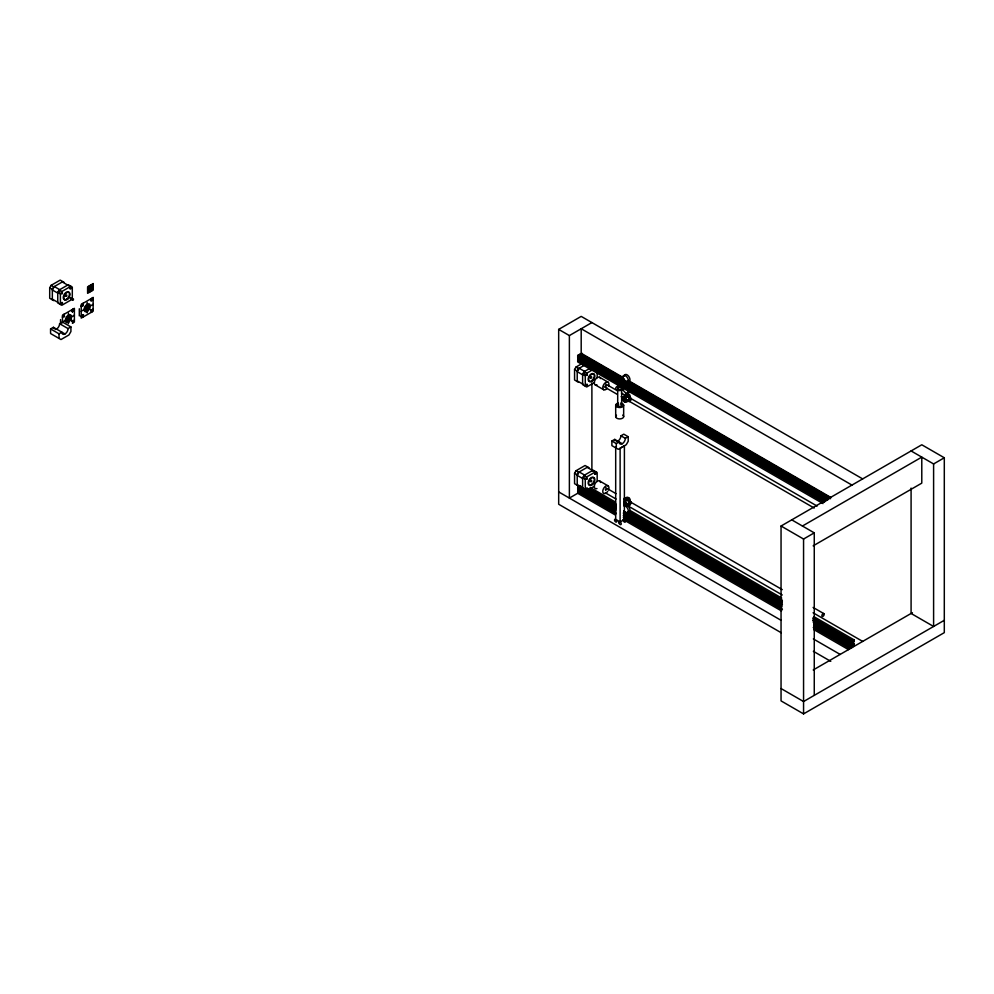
<?xml version="1.0" encoding="UTF-8"?>
<svg xmlns="http://www.w3.org/2000/svg" width="994" height="994" viewBox="0 0 994 994"><rect width="100%" height="100%" fill="white"/><g stroke="black" fill="none" stroke-linecap="round" stroke-linejoin="round"><path stroke-width="1.49" d="M615.696 447.201L615.684 519.353L620.107 521.925L624.394 519.477L624.406 445.797L620.119 448.244L620.107 521.925M73.121 310.96L73.233 310.973M91.336 309.656L91.858 309.743M583.789 477.617L584.385 476.536M606.551 385.585L605.383 385.585L605.843 386.741M625.214 399.141L624.307 399.973L625.214 399.141A2.025 1.168 -60 0 1 624.133 398.147M626.481 503.56L625.636 504.455L625.984 503.275M83.384 305.17L83.061 304.661M606.539 489.334L605.346 489.334L605.843 490.427M624.965 502.852A2.025 1.168 -60 0 1 624.257 502.442L623.772 501.958M90.765 300.586L91.262 299.94M90.901 310.277L91.61 310.749L90.914 310.886M90.777 310.327L91.336 310.948M71.108 298.15L70.425 297.691M72.189 311.221L72.45 311.942M70.077 298.25L70.822 298.685M72.053 311.259L72.55 312.004M82.837 304.649L82.539 306.053M626.444 400.097L625.512 400.582L626.295 399.538M63.604 316.104L64.051 315.496M73.146 321.161L72.45 321.721M82.365 315.011L82.788 314.613M83.421 315.222L83.496 314.725M83.285 315.21L82.763 315.769L83.397 314.713M64.523 316.303L63.976 316.825L64.56 316.465M72.227 320.689L72.45 320.453M53.751 300.635L49.7 298.287L49.7 287.788L51.104 285.353L60.199 280.109L64.25 282.445M52.347 299.815L52.347 289.316L53.751 286.881L62.846 281.637M57.751 292.447L59.155 290L68.251 284.756L72.301 287.092L72.301 297.591L70.897 300.026L61.802 305.282L57.751 302.934L57.751 292.447L60.398 293.963L60.398 304.462M60.398 293.963L61.802 291.528L70.897 286.284M62.473 316.825L63.889 314.377M62.473 317.471L64.448 314.054M81.222 305.99L82.639 303.555M81.222 306.649L83.198 303.232M74.388 319.795L72.413 323.212L74.388 322.068L74.388 308.326L62.473 315.197L62.473 322.826M91.162 312.377L93.138 308.972M91.721 312.054L93.138 309.619M823.989 502.368L578.272 360.511L579.763 357.927M580.894 355.976L582.385 353.404L581.304 354.026L581.304 353.367L622.853 377.36M578.67 360.735L580.161 358.163M578.632 382.342L574.569 379.994L574.569 369.495L575.986 367.059L582.472 363.307M577.216 381.522L577.216 371.023L578.632 368.588L584.497 365.196M594.474 382.491L586.671 386.989L582.621 384.641L582.621 374.142L584.025 371.706L590.523 367.966M585.267 386.169L585.267 375.67L586.671 373.235L593.169 369.482M578.632 486.029L574.569 483.693L574.569 473.194L575.986 470.758L585.068 465.503L589.131 467.839M577.216 485.221L577.216 474.722L578.632 472.287L587.715 467.031M594.474 486.178L586.671 490.676L582.621 488.34L582.621 477.841L584.025 475.405L593.12 470.15L597.17 472.498L597.17 481.494M585.267 489.868L585.267 479.369L586.671 476.934L595.766 471.678M616.205 513.749L578.272 491.844L579.763 489.272M580.161 489.495L578.67 492.08L579.75 491.458M813.254 627.512L849.448 648.411L851.672 645.404M852.069 644.721L853.56 641.304L812.943 617.846M91.783 300.747L91.237 301.095M83.111 305.717L82.676 306.015M72.748 310.6L72.239 311.11L72.786 310.588M627.065 499.721L627.202 498.578L627.065 499.721A2.025 1.168 -60 0 0 625.363 499.485M59.503 291.13L59.131 292.522M91.237 299.815L91.821 299.84M87.609 289.192L88.168 287.626L89.659 288.484L88.168 291.901L88.168 290.658L87.609 290.981M93.237 285.937L92.678 286.272L92.678 285.017L91.187 288.446L92.678 289.304L93.237 287.726M50.57 328.939L53.427 327.299L64.97 333.959A4.374 2.522 -60 0 0 68.064 328.592L70.922 326.939L70.922 331.549L68.946 334.953L60.982 339.55L50.57 333.537L50.57 328.939L59.019 333.822L61.876 332.17A4.374 2.522 -60 0 0 64.97 333.959M55.105 329.499A4.374 2.522 -60 0 0 59.615 323.721L74.388 315.197M81.222 311.246L93.138 304.375M781.172 632.718L558.678 504.256L558.678 329.399L581.192 316.39L862.668 478.909M558.678 329.399L569.376 335.574L591.89 322.565M825.703 500.976L577.713 357.803L577.713 355.442L579.75 354.262L829.083 498.218M829.083 498.864L579.75 354.92L578.67 355.541L828.002 499.485M577.713 357.803L826.262 500.653M823.02 503.573L577.713 361.94L577.713 359.592L824.921 501.672M611.882 441.025L614.739 439.385L622.256 443.722A4.374 2.522 -60 0 0 625.35 438.354L628.208 436.714L628.208 441.311L626.245 444.716L618.28 449.313L611.882 445.623L611.882 441.025L616.305 443.585L619.163 441.932A4.374 2.522 -60 0 0 622.256 443.722M616.69 441.572A4.374 2.522 -60 0 0 620.927 435.807L623.785 434.154L628.208 436.714M615.249 510.804L577.713 489.135L577.713 486.787L579.75 485.606L582.434 487.147M615.945 507.151L579.75 486.252L578.67 486.874L616.205 508.543M577.713 489.135L615.808 510.481M615.249 514.954L577.713 493.285L577.713 490.924L615.808 512.27M578.645 492.726L569.376 498.081L569.376 335.574M781.048 526.025L921.786 444.778L944.3 457.774L944.3 632.644L803.562 713.891L781.048 700.894L781.048 526.025L803.562 539.034L814.26 532.859L814.26 695.365M802.431 526.025L921.786 457.128L921.786 483.134L813.167 545.843M911.088 450.953L933.602 463.949L944.3 457.774M813.639 622.989L848.491 643.118L850.529 641.938L849.448 643.205M813.204 618.603L852.082 641.043L854.119 639.863L853.56 642.546L853.56 641.304M813.204 619.25L852.082 641.689L853.163 641.068L850.939 644.075M813.639 625.35L848.491 645.466L849.05 643.901M813.639 627.139L849.05 646.932L849.05 648.175L850.541 644.758M850.876 642.783L854.119 644.013L854.119 646.361L851.436 644.82M849.448 648.411L850.529 647.79L850.529 648.436M813.216 669.968L912.405 612.702M944.3 620.293L803.562 701.54L781.048 688.544M584.385 372.837L583.975 374.216M624.804 502.504L624.406 503.734L625.027 502.492A1.59 0.919 -60 0 1 624.766 502.38L625.027 502.492M72.55 321.783L72.14 320.838L72.177 321.671M625.798 395.587L626.295 394.332L625.798 395.587A2.025 1.168 -60 0 1 626.978 396.258M627.276 400.11L626.618 401.327L627.351 400.147A4.374 2.522 -60 0 1 622.915 399.762A4.374 2.522 -60 0 1 626.568 393.711A4.374 2.522 -60 0 1 628.705 397.699M851.97 485.084L581.192 328.741L581.192 354.746L622.753 378.739M628.22 380.466L830.636 497.323M581.304 354.026L624.195 378.789M628.22 381.112L830.636 497.969M628.109 381.833L830.524 498.702M647.914 394.68L652.337 397.227M673.783 409.615L676.467 411.156M708.237 429.507L710.921 431.048M720.302 436.465L722.986 438.019M739.064 447.3L741.748 448.853M764.933 462.235L767.616 463.788M789.062 476.163L791.746 477.716M823.517 496.056L826.2 497.609M577.713 355.442L827.045 499.398M827.604 500.181L578.272 356.225L578.272 357.48M614.615 378.055L619.038 380.603M626.68 385.013L629.364 386.567M650.809 398.954L653.493 400.495M676.678 413.877L679.362 415.43M685.661 419.07L689.687 421.394M711.132 433.769L715.556 436.329M779.892 473.479L782.576 475.02M791.957 480.437L794.641 481.991M800.94 485.631L804.966 487.955M577.713 359.592L824.361 501.995M599.593 377.26L608.03 382.143M605.334 383.796L617.398 390.766M621.424 393.077L817.118 506.07M575.986 367.059L578.632 368.588M584.025 371.706L586.671 373.235M574.569 369.495L577.216 371.023M582.621 374.142L585.267 375.67M603.743 386.554L617.15 394.295M621.163 396.618L814.185 508.046M595.207 384.852L603.656 389.723M577.216 380.876L583.515 384.504M791.746 519.85L814.26 532.859M620.927 435.807L625.35 438.354M587.156 467.354L594.524 471.616M599.593 480.959L608.03 485.83M605.334 487.482L616.056 493.683M624.095 498.317L782.266 589.641M813.092 607.433L823.815 613.621A1.59 0.919 -60 0 1 823.305 616.094A1.59 0.919 -60 0 1 821.926 615.298A1.59 0.919 -60 0 1 823.815 613.621M575.986 470.758L578.632 472.287M584.025 475.405L586.671 476.934M574.569 473.194L577.216 474.722M582.621 477.841L585.267 479.369M605.321 492.838L616.044 499.025M626.767 505.213L782.253 594.984M813.08 612.776L862.668 641.416M590.038 487.395L615.51 502.107M630.258 510.618L781.731 598.077M813.912 616.653L854.119 639.863M589.082 488.601L616.292 504.318M628.357 511.276L782.116 600.053M588.001 488.576L616.156 504.828M628.22 511.798L782.377 600.798M588.001 489.234L616.156 505.486M628.22 512.444L782.377 601.445M586.46 489.47L615.945 506.505M623.983 511.14L782.166 602.463M812.993 620.268L850.529 641.938M851.436 642.459L854.119 644.013M577.216 484.563L583.515 488.203M623.983 511.798L782.166 603.122M812.993 620.915L850.529 642.584M644.286 523.925L648.312 526.248M654.624 529.877L657.295 531.43M678.74 543.817L683.164 546.365M769.903 596.437L772.586 597.99M819.901 625.301L822.572 626.854M848.988 642.099L852.069 643.876M624.244 513.19L782.427 604.514M813.254 622.319L853.56 645.578L853.56 644.336M577.713 486.787L615.249 508.456M623.288 513.09L781.47 604.414M615.808 509.239L578.272 487.569L578.272 488.812M623.847 513.886L782.029 605.197M814.198 623.772L853.163 646.274L852.082 647.541M585.131 492.365L589.541 494.913M597.195 499.323L599.867 500.877M610.999 507.3L613.671 508.841M681.648 548.079L684.319 549.632M707.504 563.014L710.188 564.567M761.131 593.977L765.156 596.301M772.798 600.711L775.482 602.265M822.796 629.575L825.467 631.128M831.779 634.768L835.792 637.092M846.528 643.28L850.939 645.827M623.847 515.128L782.029 606.452M814.198 625.027L849.05 645.143M623.288 515.451L781.47 606.775M623.847 516.917L782.029 608.241M814.198 626.816L849.05 646.932M577.713 490.924L615.249 512.593M623.288 517.24L781.47 608.564M623.847 518.16L782.427 609.72M623.288 519.601L781.47 610.925M813.639 629.488L848.491 649.616L848.491 647.256M558.678 491.906L781.172 620.368M813.353 638.943L840.154 654.412M813.353 651.294L830.773 661.345M91.721 298.312L93.138 299.119M62.287 281.961L69.655 286.222M91.162 298.635L93.138 299.766M51.104 285.353L53.751 286.881M59.155 290L61.802 291.528M87.174 307.805L89.994 309.432M49.7 287.788L52.347 289.316M72.972 309.134L74.388 309.942M72.413 309.457L74.388 310.6M52.347 299.169L58.634 302.797M81.222 315.843L83.198 316.987M81.222 316.49L82.639 317.31M68.437 318.627L71.245 320.254M62.473 322.068L70.922 326.939M59.615 323.721L68.064 328.592M933.602 463.949L933.602 626.468L911.088 613.46L911.088 488.091M852.082 641.043L852.082 641.689M848.491 643.118L848.491 645.466M803.562 539.034L803.562 713.891M623.66 405.229L623.66 416.61M621.672 385.858A1.988 1.143 0 0 1 618.69 386.852A1.988 1.143 0 0 1 618.69 384.864A1.988 1.143 0 0 1 621.672 385.858L621.672 405.229M617.696 385.858L617.696 405.229M616.305 443.585L616.305 448.182M615.696 405.229L615.696 416.61M597.17 371.806L597.17 377.795M591.89 382.926L591.89 471.156M579.75 354.262L579.75 354.92M579.75 485.606L579.75 486.252M578.272 359.269L578.272 360.511M578.272 490.601L578.272 491.844M91.2 284.769L91.2 285.415L92.28 284.793L90.056 287.788L88.565 286.931L89.646 285.663M91.2 291.267L92.28 289.987L90.789 289.13L88.565 292.137L89.646 291.503L89.646 292.161M87.174 302.437L87.174 312.849M79.309 308.774L79.309 315.93M68.437 313.259L68.437 323.671M60.559 319.608L60.559 323.895M59.019 333.822L59.019 338.42M53.651 328.48A4.374 2.522 -60 0 1 53.427 327.299M623.35 519.638A1.59 0.919 60 0 1 625.064 520.148A1.59 0.919 60 0 1 625.064 522.185A1.59 0.919 60 0 1 623.35 520.719M615.087 440.827A4.374 2.522 -60 0 1 614.739 439.385M624.282 376.179A4.026 2.323 60 0 1 627.127 374.85A4.026 2.323 60 0 1 629.947 379.459A4.026 2.323 60 0 1 627.649 381.659M624.257 381.286A4.026 2.323 60 0 1 623.275 375.732A4.026 2.323 60 0 1 627.699 378.242A4.026 2.323 60 0 1 626.804 382.727M629.749 391.176A4.026 2.323 60 0 1 627.649 391.959M628.258 390.108A4.026 2.323 60 0 1 626.232 392.953A4.026 2.323 60 0 1 622.753 388.617M624.394 385.697A4.026 2.323 60 0 1 626.568 386.927M620.753 404.272A1.988 1.143 0 0 1 621.151 406.012A1.988 1.143 0 0 1 618.119 405.95A1.988 1.143 0 0 1 618.728 404.223M620.803 403.03A3.976 2.299 0 0 1 622.977 406.521A3.976 2.299 0 0 1 616.553 406.658A3.976 2.299 0 0 1 618.293 403.079M622.691 415.107A3.976 2.299 0 0 1 622.492 418.238A3.976 2.299 0 0 1 617.075 418.35A3.976 2.299 0 0 1 616.491 415.231M620.803 386.07A3.976 2.299 0 0 1 622.865 389.648A3.976 2.299 0 0 1 616.33 389.511A3.976 2.299 0 0 1 618.84 386.032M626.108 399.128A2.025 1.168 -60 0 1 624.555 398.383A2.025 1.168 -60 0 1 626.121 395.836A2.025 1.168 -60 0 1 627.4 397.041M629.985 400.905A1.59 0.919 -60 0 1 628.668 400.309A4.374 2.522 -60 0 1 623.959 400.706A4.374 2.522 -60 0 1 627.264 394.394A4.374 2.522 -60 0 1 629.786 397.985M627.102 399.7A2.025 1.168 -60 0 1 625.537 399.054A2.025 1.168 -60 0 1 626.928 396.494A2.025 1.168 -60 0 1 628.407 397.302M630.184 401.104A2.025 1.168 -60 0 1 628.345 400.582A2.025 1.168 -60 0 1 630.184 397.923A2.025 1.168 -60 0 1 630.991 399.948M628.668 400.309A1.59 0.919 -60 0 1 630.146 398.308A1.59 0.919 -60 0 1 630.73 399.923M624.356 397.115A2.025 1.168 -60 0 1 624.704 396.482M625.773 395.923A1.59 0.919 -60 0 1 626.68 396.78M625.251 398.743A1.59 0.919 -60 0 1 624.443 398.072M596.959 384.852A4.374 2.522 -60 0 1 594.3 382.752A4.374 2.522 -60 0 1 597.108 377.67A4.374 2.522 -60 0 1 600.426 378.552M607.334 388.207A4.374 2.522 -60 0 1 602.786 388.281A4.374 2.522 -60 0 1 606.365 382.106A4.374 2.522 -60 0 1 608.564 386.07M623.797 499.982A4.374 2.522 -60 0 1 627.835 497.311A4.374 2.522 -60 0 1 628.705 501.398M627.462 503.523A4.374 2.522 -60 0 1 623.797 505.039M626.382 502.616A2.025 1.168 -60 0 1 624.58 502.368A2.025 1.168 -60 0 1 625.847 499.671A2.025 1.168 -60 0 1 627.425 500.417M628.046 504.542A4.374 2.522 -60 0 1 623.884 503.859A4.374 2.522 -60 0 1 627.624 497.944A4.374 2.522 -60 0 1 629.687 501.958M626.966 503.473A2.025 1.168 -60 0 1 625.537 502.492A2.025 1.168 -60 0 1 627.239 500.032A2.025 1.168 -60 0 1 628.345 501.473M630.469 504.505A2.025 1.168 -60 0 1 628.37 504.53A2.025 1.168 -60 0 1 630.022 501.672A2.025 1.168 -60 0 1 631.041 503.511M630.196 504.405A1.59 0.919 -60 0 1 628.668 504.207A1.59 0.919 -60 0 1 629.997 502.045A1.59 0.919 -60 0 1 630.78 503.461M625.773 499.609A1.59 0.919 -60 0 1 626.506 499.746M596.959 488.539A4.374 2.522 -60 0 1 594.313 486.364A4.374 2.522 -60 0 1 597.257 481.258A4.374 2.522 -60 0 1 600.463 482.463M607.707 491.409A4.374 2.522 -60 0 1 602.836 492.204A4.374 2.522 -60 0 1 606.365 485.793A4.374 2.522 -60 0 1 608.452 490.054M626.444 504.94A4.026 2.323 60 0 1 629.873 509.326A4.026 2.323 60 0 1 627.798 512.096M623.735 505.859A4.026 2.323 60 0 1 627.599 508.443A4.026 2.323 60 0 1 627.562 512.904A4.026 2.323 60 0 1 623.698 510.941M61.553 293.615C63.268 294.696 62.162 290.969 61.553 293.565M61.553 303.394C63.144 304.611 62.361 300.66 61.566 303.294M65.641 296.125C67.778 297.517 66.573 292.634 65.641 296.125M65.691 320.18L66.598 319.385L65.691 320.13M67.94 321.472L68.921 320.95A3.181 1.839 -60 0 1 66.263 319.211A3.181 1.839 -60 0 1 70.027 315.868A3.181 1.839 -60 0 1 69.008 320.801L67.94 321.435M67.94 316.278L68.847 315.483L67.94 316.229M70.027 288.72C71.73 289.813 70.711 286.048 70.027 288.67M70.189 317.571L71.059 316.738L70.189 317.571M72.264 299.952C74.14 301.567 73.556 296.374 72.264 299.89M84.44 309.345L85.335 308.562L84.44 309.308M86.478 308.152C88.565 309.581 87.447 304.723 86.478 308.09M86.689 310.65L87.596 309.855L86.702 310.563M86.689 305.456L87.596 304.661L86.689 305.444M88.938 306.748L89.845 305.966L88.951 306.686M586.423 375.322C588.175 376.378 587.056 372.638 586.423 375.322M586.423 385.1C588.175 386.157 587.056 382.417 586.423 385.1M586.423 479.009C588.137 480.065 587.081 476.461 586.435 478.909M586.423 488.787C588.137 489.856 587.081 486.252 586.435 488.7M590.523 377.832C592.623 379.248 591.442 374.427 590.523 377.832M590.523 481.531C592.474 483.072 591.629 478.077 590.535 481.407M594.897 474.113C596.649 475.169 595.431 471.479 594.897 474.113M623.238 399.091L624.12 398.283L623.238 399.091M626.481 395.761L627.388 394.978L626.481 395.699M627.748 396.494L628.618 395.674L627.748 396.494M628.73 397.053L629.637 396.271L628.73 397.053M625.499 498.876L626.394 498.093L625.499 498.826M626.481 504.654L627.388 503.871L626.493 504.53M627.748 500.181L628.643 499.398L627.761 500.069M628.73 500.752L629.637 499.97L628.742 500.69M54.322 286.558L52.347 289.975L57.751 293.093L59.715 289.676L54.322 286.558M579.191 368.265L577.216 371.681L582.621 374.8L584.596 371.383L579.191 368.265M579.191 471.951L577.216 475.368L582.621 478.487L584.596 475.07L579.191 471.951M91.411 299.815L91.535 299.766M93.237 283.588L87.609 286.831L87.609 293.342L93.237 290.086L93.237 283.588M93.138 297.492L81.222 304.375L81.222 318.117L93.138 311.246L93.138 297.492M68.723 319.72A1.59 0.919 -60 0 0 69.232 317.248A1.59 0.919 -60 0 0 67.344 318.925A1.59 0.919 -60 0 0 68.723 319.72M619.001 522.832A1.59 0.919 60 0 0 620.84 524.633A1.59 0.919 60 0 0 620.48 522.21A1.59 0.919 60 0 0 619.001 522.832M614.578 520.26A1.59 0.919 60 0 0 616.429 522.061A1.59 0.919 60 0 0 616.056 519.638A1.59 0.919 60 0 0 614.578 520.26M618.69 389.263A1.988 1.143 0 0 0 621.672 388.269A1.988 1.143 0 0 0 618.69 387.275A1.988 1.143 0 0 0 618.69 389.263M592.026 380.478A4.374 2.522 -60 0 0 593.418 373.694A4.374 2.522 -60 0 0 588.237 378.292A4.374 2.522 -60 0 0 592.026 380.478M592.586 380.801A4.374 2.522 -60 0 0 593.977 374.017A4.374 2.522 -60 0 0 588.796 378.615A4.374 2.522 -60 0 0 592.586 380.801M592.026 484.165A4.374 2.522 -60 0 0 593.418 477.381A4.374 2.522 -60 0 0 588.237 481.978A4.374 2.522 -60 0 0 592.026 484.165M592.586 484.488A4.374 2.522 -60 0 0 593.977 477.716A4.374 2.522 -60 0 0 588.796 482.301A4.374 2.522 -60 0 0 592.586 484.488M69.232 321.621A4.374 2.522 -60 0 0 70.624 314.837A4.374 2.522 -60 0 0 65.442 319.434A4.374 2.522 -60 0 0 69.232 321.621M67.145 298.772A4.374 2.522 -60 0 0 68.536 291.988A4.374 2.522 -60 0 0 63.355 296.585A4.374 2.522 -60 0 0 67.145 298.772M67.716 299.095A4.374 2.522 -60 0 0 69.095 292.311A4.374 2.522 -60 0 0 63.927 296.908A4.374 2.522 -60 0 0 67.716 299.095M87.981 310.799A4.374 2.522 -60 0 0 89.373 304.015A4.374 2.522 -60 0 0 84.192 308.612A4.374 2.522 -60 0 0 87.981 310.799M87.547 309.196A2.025 1.168 -60 0 0 88.193 306.053A2.025 1.168 -60 0 0 85.795 308.177A2.025 1.168 -60 0 0 87.547 309.196M87.472 308.898A1.59 0.919 -60 0 0 87.981 306.425A1.59 0.919 -60 0 0 86.093 308.103A1.59 0.919 -60 0 0 87.472 308.898M87.758 309.979A3.181 1.839 -60 0 0 88.777 305.046A3.181 1.839 -60 0 0 84.999 308.388A3.181 1.839 -60 0 0 87.758 309.979"/></g></svg>
